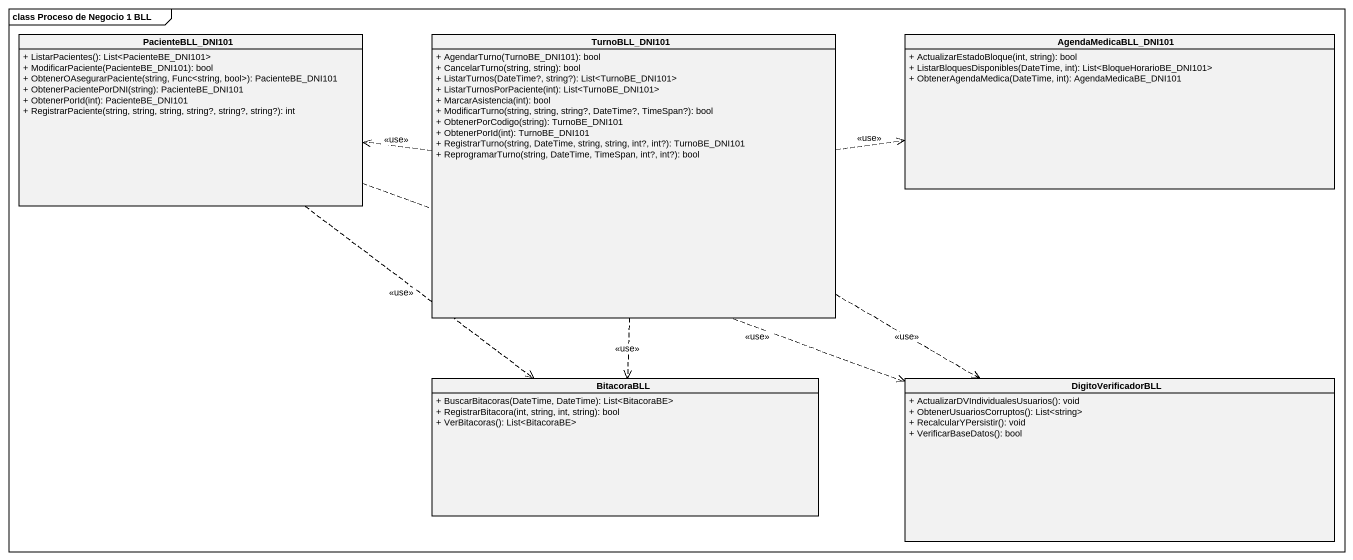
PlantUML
@startuml
mainframe class Proceso de Negocio 1 BLL
hide circle
hide empty members
skinparam classAttributeIconSize 0
class PacienteBLL_DNI101 {
  + ListarPacientes(): List<PacienteBE_DNI101>
  + ModificarPaciente(PacienteBE_DNI101): bool
  + ObtenerOAsegurarPaciente(string, Func<string, bool>): PacienteBE_DNI101
  + ObtenerPacientePorDNI(string): PacienteBE_DNI101
  + ObtenerPorId(int): PacienteBE_DNI101
  + RegistrarPaciente(string, string, string, string?, string?, string?): int
}
class TurnoBLL_DNI101 {
  + AgendarTurno(TurnoBE_DNI101): bool
  + CancelarTurno(string, string): bool
  + ListarTurnos(DateTime?, string?): List<TurnoBE_DNI101>
  + ListarTurnosPorPaciente(int): List<TurnoBE_DNI101>
  + MarcarAsistencia(int): bool
  + ModificarTurno(string, string, string?, DateTime?, TimeSpan?): bool
  + ObtenerPorCodigo(string): TurnoBE_DNI101
  + ObtenerPorId(int): TurnoBE_DNI101
  + RegistrarTurno(string, DateTime, string, string, int?, int?): TurnoBE_DNI101
  + ReprogramarTurno(string, DateTime, TimeSpan, int?, int?): bool
}
class AgendaMedicaBLL_DNI101 {
  + ActualizarEstadoBloque(int, string): bool
  + ListarBloquesDisponibles(DateTime, int): List<BloqueHorarioBE_DNI101>
  + ObtenerAgendaMedica(DateTime, int): AgendaMedicaBE_DNI101
}
class BitacoraBLL {
  + BuscarBitacoras(DateTime, DateTime): List<BitacoraBE>
  + RegistrarBitacora(int, string, int, string): bool
  + VerBitacoras(): List<BitacoraBE>
}
class DigitoVerificadorBLL {
  + ActualizarDVIndividualesUsuarios(): void
  + ObtenerUsuariosCorruptos(): List<string>
  + RecalcularYPersistir(): void
  + VerificarBaseDatos(): bool
}
PacienteBLL_DNI101 ..> BitacoraBLL : <<use>>
PacienteBLL_DNI101 .right.> DigitoVerificadorBLL : <<use>>
TurnoBLL_DNI101 .left.> PacienteBLL_DNI101 : <<use>>
TurnoBLL_DNI101 .right.> AgendaMedicaBLL_DNI101 : <<use>>
TurnoBLL_DNI101 ..> BitacoraBLL : <<use>>
TurnoBLL_DNI101 .right.> DigitoVerificadorBLL : <<use>>
@enduml
